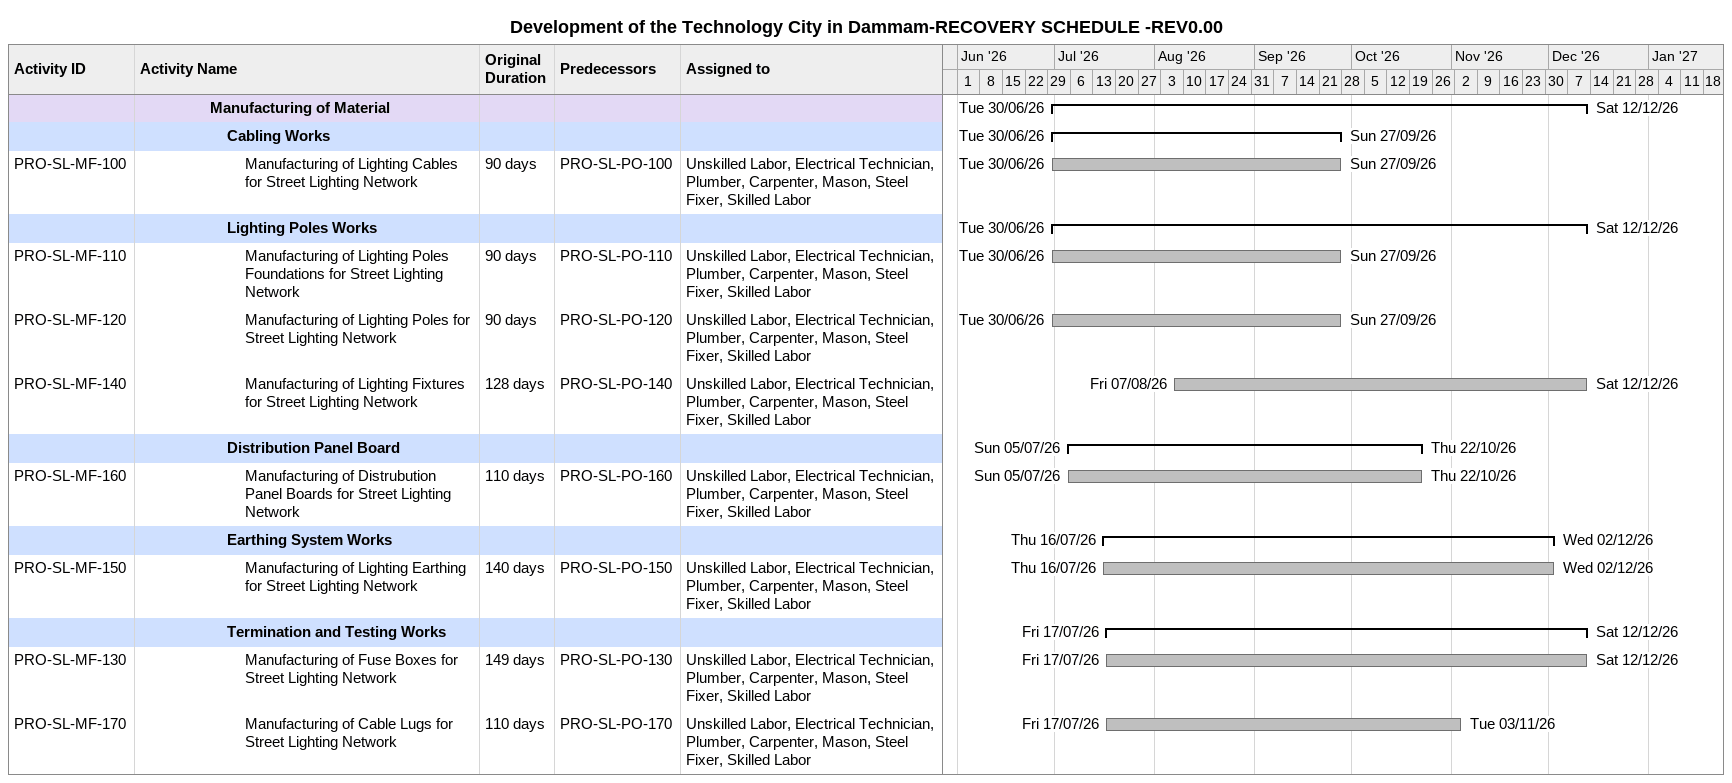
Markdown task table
Development of the Technology City in Dammam-RECOVERY SCHEDULE -REV0.00

| ID | Level | Task | Original duration | Start | Finish | Predecessors | Resources |
|---|---|---|---|---|---|---|---|
|  | 5 | **Manufacturing of Material** |  | 2026-06-30 | 2026-12-12 |  |  |
|  | 6 | **Cabling Works** |  | 2026-06-30 | 2026-09-27 |  |  |
| PRO-SL-MF-100 | 7 | Manufacturing of Lighting Cables for Street Lighting Network | 90d | 2026-06-30 | 2026-09-27 | PRO-SL-PO-100 | Unskilled Labor, Electrical Technician, Plumber, Carpenter, Mason, Steel Fixer, Skilled Labor |
|  | 6 | **Lighting Poles Works** |  | 2026-06-30 | 2026-12-12 |  |  |
| PRO-SL-MF-110 | 7 | Manufacturing of Lighting Poles Foundations for Street Lighting Network | 90d | 2026-06-30 | 2026-09-27 | PRO-SL-PO-110 | Unskilled Labor, Electrical Technician, Plumber, Carpenter, Mason, Steel Fixer, Skilled Labor |
| PRO-SL-MF-120 | 7 | Manufacturing of Lighting Poles for Street Lighting Network | 90d | 2026-06-30 | 2026-09-27 | PRO-SL-PO-120 | Unskilled Labor, Electrical Technician, Plumber, Carpenter, Mason, Steel Fixer, Skilled Labor |
| PRO-SL-MF-140 | 7 | Manufacturing of Lighting Fixtures for Street Lighting Network | 128d | 2026-08-07 | 2026-12-12 | PRO-SL-PO-140 | Unskilled Labor, Electrical Technician, Plumber, Carpenter, Mason, Steel Fixer, Skilled Labor |
|  | 6 | **Distribution Panel Board** |  | 2026-07-05 | 2026-10-22 |  |  |
| PRO-SL-MF-160 | 7 | Manufacturing of Distrubution Panel Boards for Street Lighting Network | 110d | 2026-07-05 | 2026-10-22 | PRO-SL-PO-160 | Unskilled Labor, Electrical Technician, Plumber, Carpenter, Mason, Steel Fixer, Skilled Labor |
|  | 6 | **Earthing System Works** |  | 2026-07-16 | 2026-12-02 |  |  |
| PRO-SL-MF-150 | 7 | Manufacturing of Lighting Earthing for Street Lighting Network | 140d | 2026-07-16 | 2026-12-02 | PRO-SL-PO-150 | Unskilled Labor, Electrical Technician, Plumber, Carpenter, Mason, Steel Fixer, Skilled Labor |
|  | 6 | **Termination and Testing Works** |  | 2026-07-17 | 2026-12-12 |  |  |
| PRO-SL-MF-130 | 7 | Manufacturing of Fuse Boxes for Street Lighting Network | 149d | 2026-07-17 | 2026-12-12 | PRO-SL-PO-130 | Unskilled Labor, Electrical Technician, Plumber, Carpenter, Mason, Steel Fixer, Skilled Labor |
| PRO-SL-MF-170 | 7 | Manufacturing of Cable Lugs for Street Lighting Network | 110d | 2026-07-17 | 2026-11-03 | PRO-SL-PO-170 | Unskilled Labor, Electrical Technician, Plumber, Carpenter, Mason, Steel Fixer, Skilled Labor |
